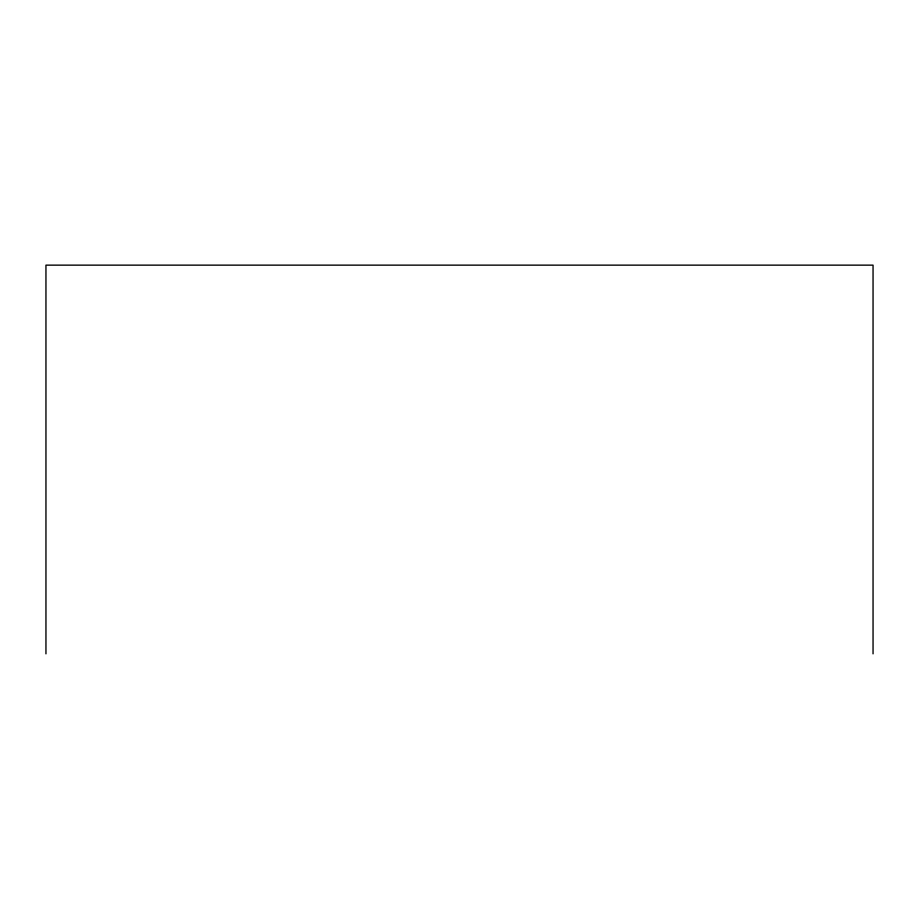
<?xml version="1.0" encoding="UTF-8"?>
<svg xmlns="http://www.w3.org/2000/svg" width="919" height="919" viewBox="0 0 919 919"><rect width="100%" height="100%" fill="white"/><g stroke="black" fill="none" stroke-linecap="round" stroke-linejoin="round"><path stroke-width="1.38" d="M873.05 653.857L873.05 265.143L45.95 265.143L45.95 653.857"/></g></svg>
